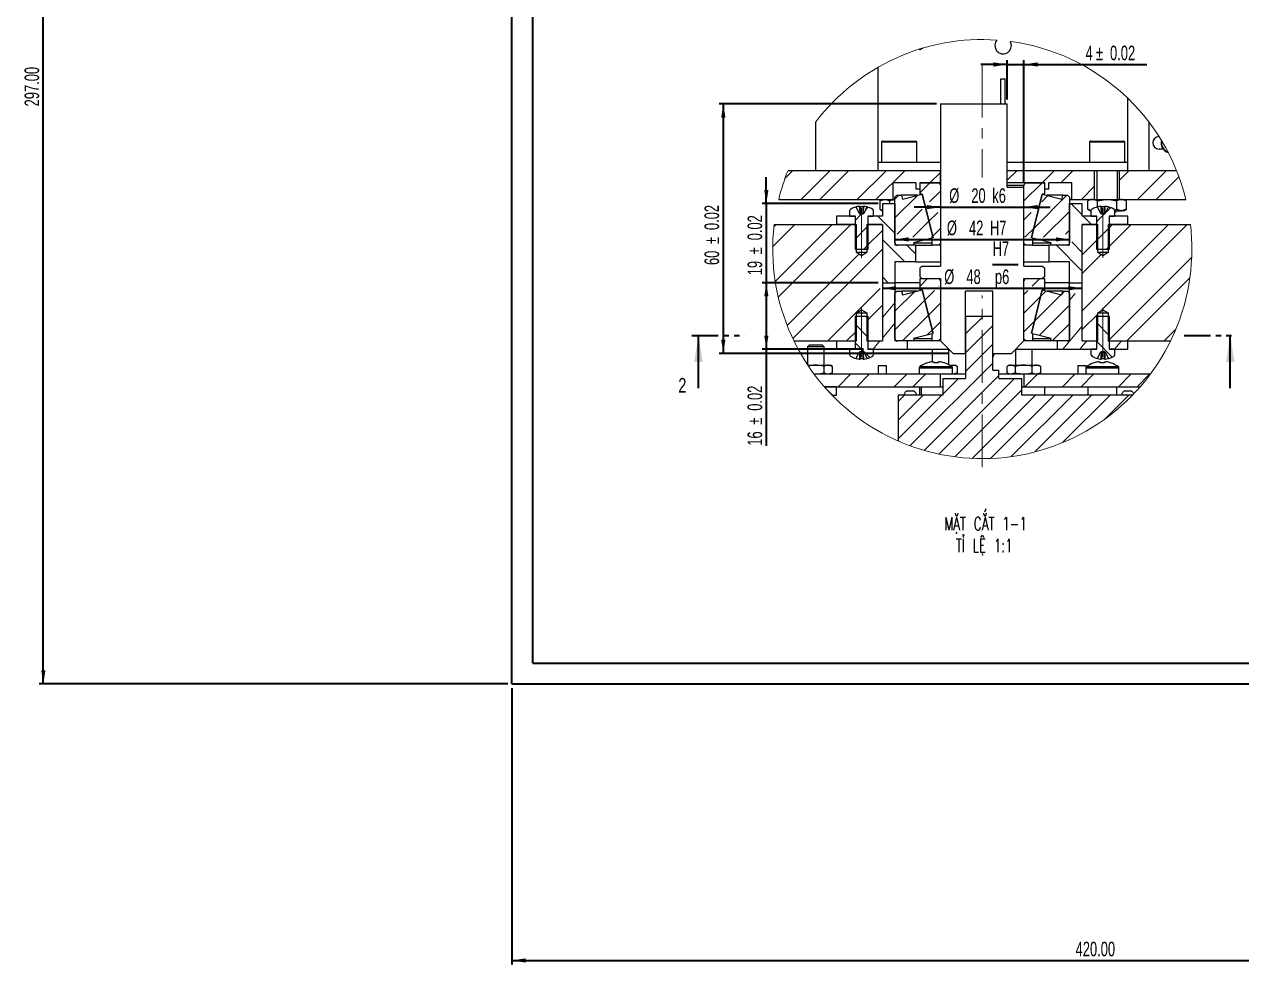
# Model space of a CAD drawing. Header units: millimetres. Extents: x -117 to 822, y -67 to 297.
# Drawn here: x -117.2 to 175.4, y -67.4 to 158.5 of the extents above; entities that cross this region are included whole.
import ezdxf

# ---------------------------------------------------------------- set-up
doc = ezdxf.new("R2010")
doc.units = ezdxf.units.MM
doc.linetypes.add('CENTERX2', pattern=[20.32, 12.7, -2.54, 2.54, -2.54])
doc.linetypes.add('PHANTOM', pattern=[12.7, 6.35, -1.27, 1.27, -1.27, 1.27, -1.27])
doc.layers.add('KHUNGTEN', color=7, linetype='Continuous', lineweight=35)
doc.layers.add('NETMANH', color=7, linetype='Continuous')
doc.styles.add('SLDTEXTSTYLE0', font='TXT', dxfattribs={"width": 0.663})
doc.styles.add('SLDTEXTSTYLE1', font='TXT', dxfattribs={"width": 0.663, "bigfont": 'bigfont'})
doc.styles.add('SLDTEXTSTYLE3', font='TXT', dxfattribs={"width": 0.75})
doc.dimstyles.new('SLDDIMSTYLE0', dxfattribs={"dimtxt": 3.5, "dimasz": 3.302, "dimexe": 0, "dimexo": 0.0625, "dimgap": 0.875, "dimtad": 1, "dimlfac": 5, "dimrnd": 1e-09, "dimzin": 4, "dimdsep": 46, "dimtxsty": 'SLDTEXTSTYLE0', "dimsah": 1, "dimcen": 0.09, "dimadec": 0, "dimazin": 1, "dimtfac": 1, "dimtofl": 0, "dimtmove": 0, "dimatfit": 3, "dimfxl": 0, "dimfrac": 2, "dimtolj": 1, "dimtzin": 12, "dimarcsym": 0})
doc.dimstyles.new('SLDDIMSTYLE3', dxfattribs={"dimtxt": 3.5, "dimasz": 3.302, "dimexe": 0, "dimexo": 0.0625, "dimgap": 0.875, "dimtad": 1, "dimdec": 0, "dimrnd": 1e-09, "dimzin": 12, "dimdsep": 46, "dimtxsty": 'SLDTEXTSTYLE0', "dimsah": 1, "dimcen": 0.09, "dimadec": 0, "dimazin": 3, "dimtfac": 1, "dimtdec": 0, "dimtofl": 0, "dimtmove": 0, "dimatfit": 3, "dimfxl": 0, "dimfrac": 2, "dimtolj": 1, "dimtzin": 12, "dimarcsym": 0})
doc.dimstyles.new('SLDDIMSTYLE4', dxfattribs={"dimtxt": 3.5, "dimasz": 3.302, "dimexe": 0, "dimexo": 0.0625, "dimgap": 0.875, "dimtad": 1, "dimdec": 0, "dimrnd": 1e-09, "dimzin": 12, "dimdsep": 46, "dimtxsty": 'SLDTEXTSTYLE0', "dimsah": 1, "dimcen": 0.09, "dimadec": 0, "dimazin": 3, "dimtfac": 1, "dimtdec": 0, "dimtmove": 0, "dimatfit": 0, "dimfxl": 0, "dimfrac": 2, "dimtolj": 1, "dimtzin": 12, "dimarcsym": 0})
doc.dimstyles.new('SLDDIMSTYLE5', dxfattribs={"dimtxt": 3.5, "dimasz": 3.302, "dimexe": 0, "dimexo": 0.0625, "dimgap": 0.875, "dimtad": 1, "dimdec": 0, "dimrnd": 1e-09, "dimzin": 12, "dimdsep": 46, "dimtxsty": 'SLDTEXTSTYLE0', "dimsah": 1, "dimcen": 0.09, "dimadec": 0, "dimazin": 3, "dimtfac": 1, "dimtdec": 0, "dimtofl": 0, "dimtmove": 0, "dimatfit": 3, "dimfxl": 0, "dimfrac": 2, "dimtolj": 1, "dimarcsym": 0})

# ---------------------------------------------------------------- blocks, each defined once
blk = doc.blocks.new('_D')
at = {"layer": 'KHUNGTEN'}
for p, q in [((-1, 297), (-113.59, 297)), ((-112.59, 0), (-112.59, 297)), ((-1, 0), (-113.59, 0))]:
    blk.add_line(p, q, dxfattribs=at)
for points in [[(-112.59, 297), (-113.1, 293.7), (-112.08, 293.7)], [(-112.59, 0), (-112.08, 3.3), (-113.1, 3.3)]]:
    blk.add_solid(points, dxfattribs=at)
at = {"layer": 'KHUNGTEN', "insert": (-117.1, 138.79), "char_height": 3.5, "attachment_point": 1, "rotation": 90, "style": 'SLDTEXTSTYLE0'}
blk.add_mtext('297.00', dxfattribs=at)
blk = doc.blocks.new('_D_1')
at = {"layer": 'KHUNGTEN'}
for p, q in [((0, -1), (0, -67.44)), ((420, -1), (420, -67.44)), ((0, -66.44), (420, -66.44))]:
    blk.add_line(p, q, dxfattribs=at)
for points in [[(0, -66.44), (3.3, -66.95), (3.3, -65.93)], [(420, -66.44), (416.7, -65.93), (416.7, -66.95)]]:
    blk.add_solid(points, dxfattribs=at)
at = {"layer": 'KHUNGTEN', "insert": (135.46, -61.93), "char_height": 3.5, "attachment_point": 1, "style": 'SLDTEXTSTYLE0'}
blk.add_mtext('420.00', dxfattribs=at)
blk = doc.blocks.new('SW_NOTE_0_2')
at = {"layer": 'KHUNGTEN', "color": 0, "char_height": 3.175, "attachment_point": 2, "style": 'SLDTEXTSTYLE1'}
for s, insert in [('MẶT CẮT 1-1', (13.54, 4.09)), ('TỈ LỆ 1:1', (13.2, -1.14))]:
    blk.add_mtext(s, dxfattribs=dict(at, insert=insert))
blk = doc.blocks.new('SW_HATCH_0')
at = {"color": 0, "linetype": 'Continuous', "lineweight": 18}
for p, q in [((-89.8, 0), (-91.69, -1.89)), ((-80.82, 0), (-87.82, -7)), ((-76.33, 0), (-83.33, -7)), ((-67.35, 0), (-74.35, -7)), ((-62.86, 0), (-69.86, -7)), ((-35.92, 0), (-38.3, -2.38)), ((-26.94, 0), (-29.94, -3)), ((-22.45, 0), (-25.45, -3)), ((-8.98, 0), (-11.3, -2.32)), ((0, 0), (-7, -7)), ((-54.3, -0.42), (-56.88, -3)), ((2.96, -1.54), (-2.51, -7)), ((-56.88, -3), (-59.23, -5.35)), ((-54.3, -4.91), (-56.97, -7.58)), ((-29.94, -3), (-34.3, -7.36)), ((-17.3, -3.83), (-20.47, -7)), ((-64.37, -6), (-65.3, -6.93)), ((-59.89, -6.01), (-65.3, -11.42)), ((-23.96, -6), (-31.93, -13.97)), ((-28.51, -6.06), (-30.03, -7.58)), ((-23.03, -8), (-20.3, -10.72)), ((-73.37, -10.51), (-74.8, -11.94)), ((-71.72, -8.86), (-72.34, -9.48)), ((-69.42, -11), (-65.3, -15.12)), ((-58.73, -9.34), (-64.73, -15.34)), ((-54.99, -10.09), (-57.12, -12.22)), ((-32.54, -10.09), (-34.3, -11.85)), ((-23.3, -9.83), (-29.57, -16.09)), ((-20.03, -11), (-18.03, -13)), ((-14.88, -10.39), (-16.8, -12.31)), ((-13.45, -8.96), (-14.71, -10.22)), ((-89.33, -13), (-94.65, -18.32)), ((-93.82, -13), (-94.37, -13.55)), ((-80.35, -13), (-94.05, -26.7)), ((-75.86, -13), (-93.32, -30.46)), ((-71.8, -13.43), (-74.8, -16.43)), ((-68.3, -14.42), (-72.05, -18.17)), ((-57.12, -12.22), (-61, -16.09)), ((-54.3, -13.89), (-56.22, -15.81)), ((-31.93, -13.97), (-34.06, -16.09)), ((-23.3, -14.32), (-24.32, -15.34)), ((0.47, -13), (-20.3, -33.78)), ((-13.8, -13.8), (-16.8, -16.8)), ((4.96, -13), (-15.89, -33.85)), ((-13, -13), (-14.05, -14.05)), ((-8.51, -13), (-14.05, -18.54)), ((-13.8, -12.73), (-13.54, -13)), ((-68.3, -16.61), (-62.91, -22)), ((-56.22, -15.81), (-56.51, -16.09)), ((-22.8, -17.2), (-20.3, -19.7)), ((-16.55, -16.55), (-20.3, -20.3)), ((-73.98, -20.1), (-91.18, -37.3)), ((-68.3, -18.91), (-89.83, -40.44)), ((-71.8, -17.92), (-72.88, -19)), ((-62.75, -17.85), (-62.9, -18)), ((-62.42, -18), (-60.3, -20.12)), ((-26.83, -17.85), (-26.98, -18)), ((-26.5, -18), (-20.3, -24.19)), ((-15.75, -20.24), (-20.3, -24.79)), ((-13.8, -18.29), (-14.51, -19)), ((6.01, -20.93), (-14.05, -41)), ((-68.3, -25.59), (-66.89, -27)), ((-57.43, -26), (-59.23, -27.8)), ((-30.49, -26), (-32.32, -27.83)), ((5.57, -25.86), (-9.57, -41)), ((-68.8, -28.39), (-81.41, -41)), ((-60.62, -29.19), (-65.3, -33.87)), ((-55.77, -28.83), (-58.12, -31.18)), ((-54.71, -27.77), (-54.77, -27.83)), ((-33.32, -28.83), (-34.3, -29.81)), ((-28.95, -28.95), (-30.25, -30.25)), ((-24.61, -29.1), (-25.06, -29.55)), ((-65.3, -31.8), (-68.3, -35.37)), ((-58.12, -31.18), (-65.3, -38.36)), ((-54.3, -31.85), (-57.23, -34.78)), ((-30.25, -30.25), (-34.3, -34.3)), ((-25.36, -29.85), (-31.74, -36.23)), ((-22, -29.59), (-23.3, -31.14)), ((-72.36, -35), (-71.8, -35.56)), ((-68.3, -32.38), (-72.05, -36.13)), ((-57.23, -34.78), (-63.45, -41)), ((-43.98, -35), (-48.3, -39.32)), ((-23.3, -32.28), (-30.67, -39.65)), ((-16.55, -34.52), (-20.3, -38.27)), ((-13.99, -35), (-13.8, -35.18)), ((-74.8, -37.05), (-71.8, -40.05)), ((-65.3, -36.74), (-68.3, -40.31)), ((-54.3, -36.34), (-56.33, -38.37)), ((-41.8, -37.31), (-48.3, -43.81)), ((-31.75, -36.24), (-34.3, -38.79)), ((-23.3, -36.78), (-27.53, -41)), ((-20.3, -37.44), (-24.97, -43)), ((-16.8, -36.67), (-13.8, -39.67)), ((-74.55, -38.63), (-76.92, -41)), ((-56.33, -38.37), (-57.51, -39.55)), ((2.21, -38.2), (-0.59, -41)), ((-74.8, -41.54), (-71.34, -45)), ((-68.88, -41), (-70.56, -43)), ((-41.8, -41.8), (-48.3, -48.3)), ((-19.15, -41), (-20.83, -43)), ((-16.8, -41.16), (-13.09, -44.88)), ((-10.86, -41), (-12.54, -43)), ((-41.8, -46.29), (-61.68, -66.17)), ((-18.1, -44.35), (-17.64, -44.82)), ((-75.94, -49), (-78.94, -52)), ((-71.45, -49), (-74.45, -52)), ((-62.47, -49), (-65.47, -52)), ((-57.98, -49), (-60.98, -52)), ((-40.3, -49.28), (-58.3, -67.28)), ((-31.04, -49), (-34.04, -52)), ((-22.06, -49), (-25.06, -52)), ((-17.57, -49), (-20.57, -52)), ((-8.59, -49), (-11.59, -52)), ((-4.1, -49), (-7.1, -52)), ((-81.98, -52.33), (-80.3, -54)), ((-36.53, -50), (-54.71, -68.18)), ((-50, -50), (-53.8, -53.8)), ((-62.98, -54), (-64.5, -55.52)), ((-58.49, -54), (-64.5, -60.01)), ((-54, -54), (-64.5, -64.5)), ((-34.8, -52.77), (-50.88, -68.84)), ((-31.55, -54), (-46.76, -69.21)), ((-27.06, -54), (-42.29, -69.23)), ((-22.57, -54), (-37.35, -68.79)), ((-18.08, -54), (-31.76, -67.68)), ((-13.59, -54), (-25.01, -65.43)), ((-9.1, -54), (-14.86, -59.76))]:
    blk.add_line(p, q, dxfattribs=at)
blk = doc.blocks.new('_D_5')
at = {"layer": 'KHUNGTEN'}
blk.add_line((92.03, 106.82), (134.03, 106.82), dxfattribs=at)
for points in [[(92.03, 106.82), (95.33, 106.32), (95.33, 107.33)], [(134.03, 106.82), (130.73, 107.33), (130.73, 106.32)]]:
    blk.add_solid(points, dxfattribs=at)
at = {"layer": 'KHUNGTEN', "char_height": 3.5, "attachment_point": 1, "style": 'SLDTEXTSTYLE0'}
for s, insert in [('%%c', (104.53, 111.34)), ('42', (109.84, 111.34)), ('H7', (114.88, 111.34))]:
    blk.add_mtext(s, dxfattribs=dict(at, insert=insert))
blk = doc.blocks.new('_D_6')
at = {"layer": 'KHUNGTEN'}
for p, q in [((103.03, 114.58), (96.68, 114.58)), ((103.03, 114.58), (123.03, 114.58)), ((123.03, 114.58), (129.38, 114.58))]:
    blk.add_line(p, q, dxfattribs=at)
for points in [[(103.03, 114.58), (99.73, 115.09), (99.73, 114.08)], [(123.03, 114.58), (126.33, 114.08), (126.33, 115.09)]]:
    blk.add_solid(points, dxfattribs=at)
at = {"layer": 'KHUNGTEN', "char_height": 3.5, "attachment_point": 1, "style": 'SLDTEXTSTYLE0'}
for s, insert in [('%%c', (105.09, 119.1)), ('20', (110.4, 119.1)), ('k6', (115.44, 119.1))]:
    blk.add_mtext(s, dxfattribs=dict(at, insert=insert))
blk = doc.blocks.new('_D_7')
at = {"layer": 'KHUNGTEN'}
for p, q in [((115.52, 100.78), (121.68, 100.78)), ((89.03, 95.09), (137.03, 95.09))]:
    blk.add_line(p, q, dxfattribs=at)
for points in [[(89.03, 95.09), (92.33, 94.58), (92.33, 95.6)], [(137.03, 95.09), (133.73, 95.6), (133.73, 94.58)]]:
    blk.add_solid(points, dxfattribs=at)
at = {"layer": 'KHUNGTEN', "char_height": 3.5, "attachment_point": 1, "style": 'SLDTEXTSTYLE0'}
for s, insert in [('H7', (115.52, 106.38)), ('%%c', (103.89, 99.6)), ('48', (109.21, 99.61)), ('p6', (116.08, 99.6))]:
    blk.add_mtext(s, dxfattribs=dict(at, insert=insert))
blk = doc.blocks.new('_D_8')
at = {"layer": 'KHUNGTEN'}
for p, q in [((102.03, 139.42), (49.8, 139.42)), ((50.8, 139.42), (50.8, 79.42)), ((105.03, 79.42), (49.8, 79.42))]:
    blk.add_line(p, q, dxfattribs=at)
for points in [[(50.8, 139.42), (50.3, 136.12), (51.31, 136.12)], [(50.8, 79.42), (51.31, 82.72), (50.3, 82.72)]]:
    blk.add_solid(points, dxfattribs=at)
at = {"layer": 'KHUNGTEN', "char_height": 3.5, "attachment_point": 1, "rotation": 90, "style": 'SLDTEXTSTYLE0'}
for s, insert in [('0.02', (46.29, 109.07)), ('%%p', (46.29, 105.71)), ('60', (46.29, 100.67))]:
    blk.add_mtext(s, dxfattribs=dict(at, insert=insert))
blk = doc.blocks.new('_D_9')
at = {"layer": 'KHUNGTEN'}
for p, q in [((119.03, 140.42), (119.03, 149.86)), ((123.03, 120.42), (123.03, 149.86)), ((119.03, 148.86), (112.68, 148.86)), ((119.03, 148.86), (123.03, 148.86)), ((123.03, 148.86), (152.56, 148.86))]:
    blk.add_line(p, q, dxfattribs=at)
for points in [[(119.03, 148.86), (115.73, 149.37), (115.73, 148.35)], [(123.03, 148.86), (126.33, 148.35), (126.33, 149.37)]]:
    blk.add_solid(points, dxfattribs=at)
at = {"layer": 'KHUNGTEN', "char_height": 3.5, "attachment_point": 1, "style": 'SLDTEXTSTYLE0'}
for s, insert in [('4', (137.85, 153.38)), ('%%p', (140.38, 153.37)), ('0.02', (143.73, 153.38))]:
    blk.add_mtext(s, dxfattribs=dict(at, insert=insert))
blk = doc.blocks.new('_D_10')
at = {"layer": 'KHUNGTEN'}
for p, q in [((61.14, 115.42), (61.14, 121.77)), ((88.03, 115.42), (60.14, 115.42)), ((61.14, 115.42), (61.14, 96.42)), ((88.03, 96.42), (60.14, 96.42)), ((61.14, 96.42), (61.14, 90.07))]:
    blk.add_line(p, q, dxfattribs=at)
for points in [[(61.14, 115.42), (61.65, 118.72), (60.64, 118.72)], [(61.14, 96.42), (60.64, 93.12), (61.65, 93.12)]]:
    blk.add_solid(points, dxfattribs=at)
at = {"layer": 'KHUNGTEN', "char_height": 3.5, "attachment_point": 1, "rotation": 90, "style": 'SLDTEXTSTYLE0'}
for s, insert in [('0.02', (56.63, 106.61)), ('%%p', (56.63, 103.25)), ('19', (56.63, 98.21))]:
    blk.add_mtext(s, dxfattribs=dict(at, insert=insert))
blk = doc.blocks.new('_D_11')
at = {"layer": 'KHUNGTEN'}
for p, q in [((88.03, 96.42), (60.14, 96.42)), ((61.14, 96.42), (61.14, 80.42)), ((84.53, 80.42), (60.14, 80.42)), ((61.14, 80.42), (61.14, 57.25))]:
    blk.add_line(p, q, dxfattribs=at)
for points in [[(61.14, 96.42), (60.64, 93.12), (61.65, 93.12)], [(61.14, 80.42), (61.65, 83.72), (60.64, 83.72)]]:
    blk.add_solid(points, dxfattribs=at)
at = {"layer": 'KHUNGTEN', "char_height": 3.5, "attachment_point": 1, "rotation": 90, "style": 'SLDTEXTSTYLE0'}
for s, insert in [('0.02', (56.63, 65.65)), ('%%p', (56.63, 62.3)), ('16', (56.63, 57.25))]:
    blk.add_mtext(s, dxfattribs=dict(at, insert=insert))

msp = doc.modelspace()

# ---------------------------------------------------------------- linework, layer by layer
at = {"color": 7, "linetype": 'Continuous', "lineweight": 25}
for p, q in [((98.0328, 152.378), (97.8136, 152.5046)), ((98.7479, 152.7909), (98.0328, 152.378)), ((88.0328, 125.4195), (88.0328, 148.2151)), ((117.5328, 139.4195), (117.5328, 145.4195)), ((117.5328, 145.4195), (118.5328, 145.4195)), ((118.5328, 139.4195), (118.5328, 145.4195)), ((148.0328, 125.4195), (148.0328, 140.7067)), ((103.0328, 139.4195), (103.0328, 100.4195)), ((103.0328, 139.4195), (119.0328, 139.4195)), ((119.0328, 119.4195), (119.0328, 139.4195)), ((73.0328, 123.4195), (73.0328, 135.0918)), ((153.0328, 135.0918), (153.0328, 123.4195)), ((88.7828, 130.1695), (88.7828, 125.4195)), ((89.0328, 130.4195), (97.0328, 130.4195)), ((97.2828, 125.4195), (97.2828, 130.1695)), ((138.7828, 130.1695), (138.7828, 125.4195)), ((139.0328, 130.4195), (147.0328, 130.4195)), ((147.2828, 125.4195), (147.2828, 130.1695)), ((155.5037, 131.5442), (155.5113, 131.5442)), ((156.5037, 128.5442), (155.5037, 128.5442)), ((66.3662, 123.4195), (103.0328, 123.4195)), ((88.0328, 123.4195), (88.0328, 125.4195)), ((88.0328, 125.4195), (103.0328, 125.4195)), ((103.0328, 120.4195), (103.0328, 123.4195)), ((119.0328, 125.4195), (148.0328, 125.4195)), ((119.0328, 120.4195), (119.0328, 123.4195)), ((119.0328, 123.4195), (140.0328, 123.4195)), ((140.0328, 116.4195), (140.0328, 123.4195)), ((140.0328, 123.4195), (146.0328, 123.4195)), ((140.5328, 123.4195), (140.5328, 116.4195)), ((145.5328, 116.4195), (145.5328, 123.4195)), ((146.0328, 116.4195), (146.0328, 123.4195)), ((146.0328, 123.4195), (159.6993, 123.4195)), ((148.0328, 123.4195), (148.0328, 125.4195)), ((97.0328, 120.4195), (91.5328, 120.4195)), ((91.5328, 120.4195), (91.5328, 116.4195)), ((97.0328, 120.4195), (97.0328, 118.9195)), ((103.0328, 120.4195), (98.0328, 120.4195)), ((98.0328, 120.4195), (98.0328, 118.9195)), ((98.1047, 117.7022), (98.1047, 120.4195)), ((98.1047, 120.4195), (102.4328, 120.4195)), ((128.0328, 120.4195), (119.0328, 120.4195)), ((123.6328, 120.4195), (127.9609, 120.4195)), ((127.9609, 120.4195), (127.9609, 117.7022)), ((128.0328, 118.9195), (128.0328, 120.4195)), ((134.5328, 120.4195), (129.0328, 120.4195)), ((129.0328, 118.9195), (129.0328, 120.4195)), ((134.5328, 116.4195), (134.5328, 120.4195)), ((92.0328, 116.9395), (92.5128, 117.4195)), ((92.5128, 117.4195), (93.6498, 117.4195)), ((93.6498, 117.4195), (93.8746, 116.5181)), ((97.4899, 117.4195), (93.6498, 117.4195)), ((93.8746, 116.5181), (98.5997, 117.6962)), ((98.0328, 118.9195), (97.0328, 118.9195)), ((98.0328, 118.9195), (98.1047, 118.9195)), ((98.5997, 117.7022), (98.1047, 117.7022)), ((101.2124, 107.223), (98.5997, 117.7022)), ((98.6012, 117.6962), (98.5997, 117.6962)), ((98.5997, 117.6962), (101.211, 107.2226)), ((103.0328, 119.8195), (103.0328, 105.8995)), ((119.0328, 119.4195), (123.0328, 119.4195)), ((123.0328, 105.8995), (123.0328, 119.8195)), ((123.0328, 100.4195), (123.0328, 119.4195)), ((127.4659, 117.7022), (124.8531, 107.223)), ((124.8545, 107.2226), (127.4659, 117.6962)), ((127.4659, 117.6962), (127.4644, 117.6962)), ((127.9609, 117.7022), (127.4659, 117.7022)), ((127.4659, 117.6962), (132.191, 116.5181)), ((127.9609, 118.9195), (128.0328, 118.9195)), ((129.0328, 118.9195), (128.0328, 118.9195)), ((132.4157, 117.4195), (128.5757, 117.4195)), ((132.191, 116.5181), (132.4157, 117.4195)), ((132.4157, 117.4195), (133.5528, 117.4195)), ((133.5528, 117.4195), (134.0328, 116.9395)), ((64.1088, 116.4195), (91.5328, 116.4195)), ((83.4721, 113.1359), (82.7201, 114.6441)), ((83.6549, 114.7737), (83.4629, 114.7737)), ((84.3844, 114.6316), (84.3954, 113.0695)), ((84.5923, 114.7737), (84.3948, 114.7737)), ((85.3338, 114.6316), (84.555, 113.0695)), ((85.3455, 114.6441), (84.5934, 113.1359)), ((89.0328, 116.4195), (88.414, 116.0622)), ((88.414, 116.0622), (89.5687, 116.4195)), ((88.414, 116.0622), (88.414, 114.0767)), ((89.0328, 115.4195), (89.0328, 112.4195)), ((89.0328, 115.4195), (92.0328, 115.4195)), ((92.0328, 116.3185), (90.7234, 116.0622)), ((90.7234, 116.0622), (90.7234, 115.4195)), ((91.5328, 116.4195), (92.0328, 116.4195)), ((92.0328, 106.0195), (92.0328, 116.9395)), ((92.0328, 115.4195), (92.0328, 105.4195)), ((134.0328, 116.9395), (134.0328, 106.0195)), ((134.0328, 116.4195), (134.5328, 116.4195)), ((134.0328, 105.4195), (134.0328, 115.4195)), ((134.0328, 115.4195), (137.0328, 115.4195)), ((134.5328, 116.4195), (140.0328, 116.4195)), ((137.0328, 112.4195), (137.0328, 115.4195)), ((139.0328, 116.4195), (138.414, 116.0622)), ((138.414, 114.0767), (138.414, 116.0622)), ((140.7234, 116.0622), (139.5687, 116.4195)), ((140.0328, 116.4195), (143.0328, 116.4195)), ((141.4721, 113.136), (140.7202, 114.6441)), ((140.7234, 114.6378), (140.7234, 116.0622)), ((141.6628, 114.7737), (141.468, 114.7737)), ((141.6628, 114.7737), (141.6628, 113.0695)), ((142.5975, 114.7737), (142.4028, 114.7737)), ((142.4028, 113.0695), (142.4028, 114.7737)), ((143.3454, 114.6441), (142.5934, 113.136)), ((143.0328, 116.4195), (146.0328, 116.4195)), ((145.3422, 114.0767), (145.3422, 116.0622)), ((146.0328, 116.4195), (161.9568, 116.4195)), ((147.6516, 116.0622), (146.4969, 116.4195)), ((147.6516, 116.0622), (147.0328, 116.4195)), ((147.6516, 114.0767), (147.6516, 116.0622)), ((78.0328, 112.4195), (78.0328, 110.4195)), ((82.5328, 112.4195), (78.0328, 112.4195)), ((81.2328, 112.4195), (81.2328, 113.816)), ((81.2328, 112.4195), (82.4328, 112.4195)), ((82.5328, 110.4195), (82.5328, 112.4195)), ((82.5328, 104.4195), (82.5328, 112.3195)), ((83.4721, 113.1359), (83.4768, 113.0695)), ((83.4768, 113.0695), (84.0328, 112.8888)), ((83.5029, 113.0695), (83.4768, 113.0695)), ((83.6126, 113.0695), (83.5029, 113.0695)), ((83.657, 113.0695), (83.6126, 113.0695)), ((83.8496, 113.0695), (83.657, 113.0695)), ((84.2011, 113.0695), (83.8496, 113.0695)), ((84.0328, 112.8888), (84.5888, 113.0695)), ((84.3969, 113.0695), (84.2011, 113.0695)), ((84.4426, 113.0695), (84.3969, 113.0695)), ((84.5577, 113.0695), (84.4426, 113.0695)), ((84.5888, 113.0695), (84.5577, 113.0695)), ((84.5888, 113.0695), (84.5934, 113.1359)), ((85.5328, 112.4195), (85.5328, 110.4195)), ((89.0328, 112.4195), (85.5328, 112.4195)), ((85.5328, 112.3195), (85.5328, 104.4195)), ((85.6328, 112.4195), (86.8328, 112.4195)), ((86.8328, 113.816), (86.8328, 112.4195)), ((88.414, 114.0767), (89.0328, 113.7195)), ((88.414, 114.0767), (89.0328, 113.8853)), ((140.5328, 112.4195), (137.0328, 112.4195)), ((138.414, 114.0767), (139.0328, 113.7195)), ((139.2343, 113.805), (138.414, 114.0767)), ((139.2328, 113.7195), (139.0328, 113.7195)), ((139.2328, 112.4195), (139.2328, 113.816)), ((139.2328, 112.4195), (140.4328, 112.4195)), ((140.5328, 110.4195), (140.5328, 112.4195)), ((140.5328, 104.4195), (140.5328, 112.3195)), ((141.4721, 113.136), (141.4768, 113.0695)), ((141.4768, 113.0695), (142.0328, 112.8888)), ((141.5053, 113.0695), (141.4768, 113.0695)), ((141.6178, 113.0695), (141.5053, 113.0695)), ((141.6628, 113.0695), (141.6178, 113.0695)), ((141.857, 113.0695), (141.6628, 113.0695)), ((142.2086, 113.0695), (141.857, 113.0695)), ((142.0328, 112.8888), (142.5888, 113.0695)), ((142.4028, 113.0695), (142.2086, 113.0695)), ((142.4478, 113.0695), (142.4028, 113.0695)), ((142.5603, 113.0695), (142.4478, 113.0695)), ((142.5888, 113.0695), (142.5603, 113.0695)), ((142.5888, 113.0695), (142.5934, 113.136)), ((143.5328, 112.4195), (143.5328, 110.4195)), ((148.0328, 112.4195), (143.5328, 112.4195)), ((143.5328, 112.3195), (143.5328, 104.4195)), ((143.6328, 112.4195), (144.8328, 112.4195)), ((144.694, 113.9499), (145.3422, 114.0767)), ((144.8328, 113.816), (144.8328, 112.4195)), ((144.8328, 113.7195), (146.4969, 113.7195)), ((144.8328, 113.4195), (145.0878, 113.4195)), ((145.0878, 113.4195), (145.3878, 113.7195)), ((147.6516, 114.0767), (146.4969, 113.7195)), ((147.0328, 113.7195), (146.4969, 113.7195)), ((147.0328, 113.7195), (147.6516, 114.0767)), ((148.0328, 110.4195), (148.0328, 112.4195)), ((82.5328, 110.4195), (78.0328, 110.4195)), ((89.0328, 110.4195), (85.5328, 110.4195)), ((89.0328, 110.4195), (89.0328, 96.4195)), ((137.0328, 96.4195), (137.0328, 110.4195)), ((140.5328, 110.4195), (137.0328, 110.4195)), ((148.0328, 110.4195), (143.5328, 110.4195)), ((97.0328, 105.4195), (92.0328, 105.4195)), ((96.6418, 105.4195), (92.6328, 105.4195)), ((100.9649, 107.1553), (96.4873, 106.0389)), ((96.4873, 106.0389), (96.6418, 105.4195)), ((96.4873, 106.0389), (100.9649, 106.0389)), ((97.0328, 101.4195), (97.0328, 105.4195)), ((97.0328, 105.4195), (100.9649, 105.4195)), ((100.9649, 105.4195), (100.9649, 107.1553)), ((102.5528, 105.4195), (100.9649, 105.4195)), ((101.211, 107.2226), (101.2124, 107.223)), ((103.0328, 105.8995), (102.5528, 105.4195)), ((103.0328, 105.4195), (102.5528, 105.4195)), ((123.5128, 105.4195), (123.0328, 105.8995)), ((123.5128, 105.4195), (123.0328, 105.4195)), ((125.1006, 105.4195), (123.5128, 105.4195)), ((124.8531, 107.223), (124.8545, 107.2226)), ((129.5782, 106.0389), (125.1006, 107.1553)), ((125.1006, 107.1553), (125.1006, 105.4195)), ((125.1006, 106.0389), (129.5782, 106.0389)), ((125.1006, 105.4195), (129.0328, 105.4195)), ((129.0328, 105.4195), (129.0328, 101.4195)), ((134.0328, 105.4195), (129.0328, 105.4195)), ((129.4238, 105.4195), (129.5782, 106.0389)), ((133.4328, 105.4195), (129.4238, 105.4195)), ((85.5328, 104.4195), (82.5328, 104.4195)), ((143.5328, 104.4195), (140.5328, 104.4195)), ((92.0328, 101.4195), (92.0328, 96.4195)), ((97.0328, 101.4195), (92.0328, 101.4195)), ((97.0328, 101.4195), (103.0328, 101.4195)), ((98.0328, 99.9195), (98.5328, 100.4195)), ((98.0328, 99.9195), (98.0328, 97.9195)), ((98.5328, 100.4195), (103.0328, 100.4195)), ((123.0328, 101.4195), (129.0328, 101.4195)), ((123.0328, 100.4195), (127.5328, 100.4195)), ((127.5328, 100.4195), (128.0328, 99.9195)), ((128.0328, 97.9195), (128.0328, 99.9195)), ((134.0328, 101.4195), (129.0328, 101.4195)), ((134.0328, 96.4195), (134.0328, 101.4195)), ((98.5328, 97.4195), (98.0328, 97.9195)), ((98.1047, 94.7022), (98.1047, 97.4195)), ((98.1047, 97.4195), (102.4328, 97.4195)), ((98.5328, 97.4195), (103.0328, 97.4195)), ((103.0328, 97.4195), (103.0328, 82.4195)), ((103.0328, 96.8195), (103.0328, 82.8995)), ((123.0328, 97.4195), (127.5328, 97.4195)), ((123.0328, 82.4195), (123.0328, 97.4195)), ((123.0328, 82.8995), (123.0328, 96.8195)), ((123.6328, 97.4195), (127.9609, 97.4195)), ((128.0328, 97.9195), (127.5328, 97.4195)), ((127.9609, 97.4195), (127.9609, 94.7022)), ((89.0328, 96.4195), (89.0328, 82.4195)), ((89.0328, 96.4195), (92.0328, 96.4195)), ((92.0328, 96.4195), (92.0328, 82.4195)), ((98.1047, 96.4195), (92.0328, 96.4195)), ((92.0328, 93.9395), (92.5128, 94.4195)), ((92.0328, 83.0195), (92.0328, 93.9395)), ((92.5128, 94.4195), (93.6498, 94.4195)), ((93.6498, 94.4195), (93.8746, 93.5181)), ((97.4899, 94.4195), (93.6498, 94.4195)), ((93.8746, 93.5181), (98.5997, 94.6962)), ((98.5997, 94.7022), (98.1047, 94.7022)), ((101.2124, 84.223), (98.5997, 94.7022)), ((98.6012, 94.6962), (98.5997, 94.6962)), ((98.5997, 94.6962), (101.211, 84.2226)), ((115.5328, 94.4195), (109.0328, 94.4195)), ((109.0328, 79.4195), (109.0328, 94.4195)), ((115.5328, 79.4195), (115.5328, 94.4195)), ((127.4659, 94.7022), (124.8531, 84.223)), ((124.8545, 84.2226), (127.4659, 94.6962)), ((127.4659, 94.6962), (127.4644, 94.6962)), ((127.9609, 94.7022), (127.4659, 94.7022)), ((127.4659, 94.6962), (132.191, 93.5181)), ((134.0328, 96.4195), (127.9609, 96.4195)), ((132.4157, 94.4195), (128.5757, 94.4195)), ((132.191, 93.5181), (132.4157, 94.4195)), ((132.4157, 94.4195), (133.5528, 94.4195)), ((133.5528, 94.4195), (134.0328, 93.9395)), ((134.0328, 82.4195), (134.0328, 96.4195)), ((134.0328, 96.4195), (137.0328, 96.4195)), ((134.0328, 93.9395), (134.0328, 83.0195)), ((137.0328, 82.4195), (137.0328, 96.4195)), ((82.5328, 80.5195), (82.5328, 88.4195)), ((82.5328, 88.4195), (85.5328, 88.4195)), ((85.5328, 88.4195), (85.5328, 80.5195)), ((109.0328, 88.4195), (109.0328, 73.4195)), ((109.0328, 88.4195), (115.5328, 88.4195)), ((115.5328, 75.4195), (115.5328, 88.4195)), ((140.5328, 80.5195), (140.5328, 88.4195)), ((140.5328, 88.4195), (143.5328, 88.4195)), ((143.5328, 88.4195), (143.5328, 80.5195)), ((78.0328, 82.4195), (78.0328, 80.4195)), ((78.0328, 82.4195), (82.5328, 82.4195)), ((82.5328, 80.4195), (82.5328, 82.4195)), ((85.5328, 82.4195), (85.5328, 80.4195)), ((85.5328, 82.4195), (89.0328, 82.4195)), ((95.0328, 82.4195), (92.0328, 82.4195)), ((96.6418, 82.4195), (92.6328, 82.4195)), ((95.0328, 80.4195), (95.0328, 82.4195)), ((100.9649, 84.1553), (96.4873, 83.0389)), ((96.4873, 83.0389), (100.9649, 83.0389)), ((96.4873, 83.0389), (96.6418, 82.4195)), ((100.9649, 82.4195), (96.6418, 82.4195)), ((100.9649, 82.4195), (100.9649, 84.1553)), ((102.5528, 82.4195), (100.9649, 82.4195)), ((101.211, 84.2226), (101.2124, 84.223)), ((103.0328, 82.8995), (102.5528, 82.4195)), ((103.0328, 82.4195), (102.5528, 82.4195)), ((106.0328, 79.4195), (103.0328, 82.4195)), ((123.0328, 82.4195), (120.0328, 79.4195)), ((123.5128, 82.4195), (123.0328, 82.8995)), ((123.5128, 82.4195), (123.0328, 82.4195)), ((125.1006, 82.4195), (123.5128, 82.4195)), ((124.8531, 84.223), (124.8545, 84.2226)), ((129.5782, 83.0389), (125.1006, 84.1553)), ((125.1006, 84.1553), (125.1006, 82.4195)), ((125.1006, 83.0389), (129.5782, 83.0389)), ((129.4238, 82.4195), (125.1006, 82.4195)), ((129.4238, 82.4195), (129.5782, 83.0389)), ((133.4328, 82.4195), (129.4238, 82.4195)), ((131.0328, 82.4195), (131.0328, 80.4195)), ((134.0328, 82.4195), (131.0328, 82.4195)), ((137.0328, 82.4195), (140.5328, 82.4195)), ((140.5328, 80.4195), (140.5328, 82.4195)), ((143.5328, 82.4195), (143.5328, 80.4195)), ((143.5328, 82.4195), (148.0328, 82.4195)), ((148.0328, 80.4195), (148.0328, 82.4195)), ((71.4228, 81.4195), (71.0328, 81.0295)), ((71.0328, 81.0295), (71.0328, 76.7304)), ((75.0328, 81.0295), (71.0328, 81.0295)), ((74.6428, 81.4195), (71.4228, 81.4195)), ((75.0328, 81.0295), (74.6428, 81.4195)), ((75.0328, 76.6195), (75.0328, 81.0295)), ((78.0328, 80.4195), (82.5328, 80.4195)), ((81.2328, 79.023), (81.2328, 80.4195)), ((82.4328, 80.4195), (81.2328, 80.4195)), ((82.7202, 78.1948), (83.4721, 79.703)), ((83.4768, 79.7695), (83.4721, 79.703)), ((84.0328, 79.9501), (83.4768, 79.7695)), ((83.4768, 79.7695), (83.5053, 79.7695)), ((83.5053, 79.7695), (83.6178, 79.7695)), ((83.6178, 79.7695), (83.6628, 79.7695)), ((83.6628, 79.7695), (83.857, 79.7695)), ((83.6628, 79.7695), (83.6628, 78.0653)), ((83.857, 79.7695), (84.2086, 79.7695)), ((84.5888, 79.7695), (84.0328, 79.9501)), ((84.2086, 79.7695), (84.4028, 79.7695)), ((84.4028, 79.7695), (84.4478, 79.7695)), ((84.4028, 78.0653), (84.4028, 79.7695)), ((84.4478, 79.7695), (84.5603, 79.7695)), ((84.5603, 79.7695), (84.5888, 79.7695)), ((84.5934, 79.703), (84.5888, 79.7695)), ((84.5934, 79.703), (85.3454, 78.1948)), ((85.5328, 80.4195), (95.0328, 80.4195)), ((86.8328, 80.4195), (85.6328, 80.4195)), ((86.8328, 80.4195), (86.8328, 79.023)), ((95.0328, 80.4195), (105.0328, 80.4195)), ((101.0328, 80.4195), (101.0328, 77.4407)), ((105.0328, 76.7052), (105.0328, 80.4195)), ((106.0328, 79.4195), (109.0328, 79.4195)), ((115.5328, 79.4195), (120.0328, 79.4195)), ((115.8328, 79.023), (115.8328, 79.4195)), ((121.0328, 80.4195), (121.0328, 76.6195)), ((121.0328, 80.4195), (131.0328, 80.4195)), ((125.0328, 76.6195), (125.0328, 80.4195)), ((131.0328, 80.4195), (140.5328, 80.4195)), ((139.2328, 79.023), (139.2328, 80.4195)), ((140.4328, 80.4195), (139.2328, 80.4195)), ((140.7202, 78.1948), (141.4721, 79.703)), ((141.4768, 79.7695), (141.4721, 79.703)), ((142.0328, 79.9501), (141.4768, 79.7695)), ((141.4768, 79.7695), (141.5053, 79.7695)), ((141.5053, 79.7695), (141.6178, 79.7695)), ((141.6178, 79.7695), (141.6628, 79.7695)), ((141.6628, 79.7695), (141.857, 79.7695)), ((141.6628, 79.7695), (141.6628, 78.0653)), ((141.857, 79.7695), (142.2086, 79.7695)), ((142.5888, 79.7695), (142.0328, 79.9501)), ((142.2086, 79.7695), (142.4028, 79.7695)), ((142.4028, 79.7695), (142.4478, 79.7695)), ((142.4028, 78.0653), (142.4028, 79.7695)), ((142.4478, 79.7695), (142.5603, 79.7695)), ((142.5603, 79.7695), (142.5888, 79.7695)), ((142.5934, 79.703), (142.5888, 79.7695)), ((142.5934, 79.703), (143.3454, 78.1948)), ((143.5328, 80.4195), (148.0328, 80.4195)), ((144.8328, 80.4195), (143.6328, 80.4195)), ((144.8328, 80.4195), (144.8328, 79.023)), ((71.1064, 76.6195), (73.0328, 76.6195)), ((73.0328, 76.6195), (76.0639, 76.6195)), ((75.0535, 74.7321), (75.0535, 76.3069)), ((77.0742, 76.3069), (76.0639, 76.6195)), ((76.0639, 76.6195), (76.5328, 76.6195)), ((77.0742, 76.3069), (76.5328, 76.6195)), ((77.0742, 74.7321), (77.0742, 76.3069)), ((83.468, 78.0653), (83.6628, 78.0653)), ((84.4028, 78.0653), (84.5975, 78.0653)), ((101.015, 77.4407), (101.3678, 77.4407)), ((101.3678, 77.4407), (101.3678, 77.1877)), ((102.3978, 77.1877), (102.3978, 77.4407)), ((102.3978, 77.4407), (102.7506, 77.4407)), ((105.1828, 76.6195), (106.0639, 76.6195)), ((107.0742, 76.3069), (106.0639, 76.6195)), ((106.0639, 76.6195), (106.5328, 76.6195)), ((107.0742, 76.3069), (106.5328, 76.6195)), ((107.0742, 74.7321), (107.0742, 76.3069)), ((119.5328, 76.6195), (118.9913, 76.3069)), ((118.9913, 74.7321), (118.9913, 76.3069)), ((119.5328, 76.6195), (120.0017, 76.6195)), ((121.0121, 76.3069), (120.0017, 76.6195)), ((120.0017, 76.6195), (123.0328, 76.6195)), ((121.0121, 74.7321), (121.0121, 76.3069)), ((123.0328, 76.6195), (126.0639, 76.6195)), ((125.0535, 74.7321), (125.0535, 76.3069)), ((127.0742, 76.3069), (126.0639, 76.6195)), ((126.0639, 76.6195), (126.5328, 76.6195)), ((127.0742, 76.3069), (126.5328, 76.6195)), ((127.0742, 74.7321), (127.0742, 76.3069)), ((141.015, 77.4407), (141.3678, 77.4407)), ((141.3678, 77.4407), (141.3678, 77.1877)), ((141.468, 78.0653), (141.6628, 78.0653)), ((142.3978, 77.1877), (142.3978, 77.4407)), ((142.3978, 77.4407), (142.7506, 77.4407)), ((142.4028, 78.0653), (142.5975, 78.0653)), ((73.0328, 74.4195), (72.6429, 74.4371)), ((103.0328, 74.4195), (72.656, 74.4195)), ((77.0742, 74.7321), (76.0639, 74.4195)), ((76.5328, 74.4195), (77.0742, 74.7321)), ((97.8828, 75.9642), (97.8828, 74.4195)), ((103.0328, 71.4195), (103.0328, 74.4195)), ((109.0328, 74.4195), (103.0328, 74.4195)), ((103.5328, 73.4195), (103.5328, 69.4195)), ((103.5328, 73.4195), (109.0328, 73.4195)), ((105.8828, 74.4195), (105.8828, 75.9642)), ((107.0742, 74.7321), (106.0639, 74.4195)), ((106.5328, 74.4195), (107.0742, 74.7321)), ((115.5328, 75.4195), (117.0328, 75.4195)), ((117.0328, 73.4195), (117.0328, 75.4195)), ((123.0328, 74.4195), (117.0328, 74.4195)), ((117.0328, 73.4195), (122.5328, 73.4195)), ((118.9913, 74.7321), (119.5328, 74.4195)), ((121.0121, 74.7321), (120.0017, 74.4195)), ((122.5328, 69.4195), (122.5328, 73.4195)), ((123.0328, 74.4195), (123.0328, 71.4195)), ((153.4096, 74.4195), (123.0328, 74.4195)), ((127.0742, 74.7321), (126.0639, 74.4195)), ((126.5328, 74.4195), (127.0742, 74.7321)), ((137.8828, 75.9642), (137.8828, 74.4195)), ((145.8828, 74.4195), (145.8828, 75.9642)), ((75.0754, 71.4195), (103.0328, 71.4195)), ((78.0328, 71.4195), (75.0754, 71.4195)), ((78.0328, 69.4195), (78.0328, 71.4195)), ((95.2328, 70.4195), (95.7328, 70.4195)), ((95.7328, 70.4195), (96.2328, 70.4195)), ((98.0328, 69.4195), (98.0328, 71.4195)), ((98.3828, 71.4195), (98.3828, 69.4195)), ((103.0328, 71.4195), (103.5328, 71.4195)), ((122.5328, 71.4195), (123.0328, 71.4195)), ((123.0328, 71.4195), (150.9902, 71.4195)), ((128.0328, 69.4195), (128.0328, 71.4195)), ((138.3828, 71.4195), (138.3828, 69.4195)), ((145.3828, 69.4195), (145.3828, 71.4195)), ((147.5328, 70.4195), (148.0328, 70.4195)), ((148.0328, 70.4195), (148.5328, 70.4195)), ((76.916, 69.4195), (78.0328, 69.4195)), ((92.8328, 69.4195), (92.8328, 58.3818)), ((103.5328, 69.4195), (92.8328, 69.4195)), ((149.1495, 69.4195), (122.5328, 69.4195))]:
    msp.add_line(p, q, dxfattribs=at)
at = {"color": 8, "linetype": 'Continuous', "lineweight": 25}
for p, q in [((97.2828, 130.1695), (88.7828, 130.1695)), ((147.2828, 130.1695), (138.7828, 130.1695)), ((123.0328, 119.8195), (119.0328, 119.8195)), ((115.8328, 79.023), (115.5328, 79.023)), ((98.0294, 76.2541), (105.7362, 76.2541)), ((115.7072, 78.7949), (115.5328, 78.7949)), ((138.0294, 76.2541), (145.7362, 76.2541)), ((97.8828, 75.9642), (105.8828, 75.9642)), ((137.8828, 75.9642), (145.8828, 75.9642))]:
    msp.add_line(p, q, dxfattribs=at)
at = {"color": 7, "linetype": 'PHANTOM', "lineweight": 35}
for p, q in [((43.2547, 83.7497), (55.9611, 83.7497)), ((161.5175, 83.7497), (174.2175, 83.7497))]:
    msp.add_line(p, q, dxfattribs=at)
at = {"color": 7, "linetype": 'Continuous', "lineweight": 35}
for p, q in [((44.8422, 71.0497), (44.8422, 83.7497)), ((172.63, 71.0497), (172.63, 83.7497))]:
    msp.add_line(p, q, dxfattribs=at)
at = {"color": 7, "linetype": 'Continuous', "lineweight": 25, "flags": 128}
for points in [[(120.0328, 153.4195), (119.9122, 154.1035), (119.7342, 154.4117)], [(83.6549, 114.7737), (83.6551, 114.5747), (83.6566, 113.3431), (83.657, 113.0695)], [(84.3969, 113.0695), (84.3966, 113.3431), (84.3951, 114.5747), (84.3948, 114.7737)], [(141.5053, 113.0695), (141.487, 113.1063), (141.4759, 113.1285), (141.4721, 113.136)], [(142.5934, 113.136), (142.5897, 113.1285), (142.5786, 113.1063), (142.5603, 113.0695)], [(83.4721, 79.703), (83.4759, 79.7104), (83.487, 79.7327), (83.5053, 79.7695)], [(84.5603, 79.7695), (84.5786, 79.7327), (84.5897, 79.7104), (84.5934, 79.703)], [(141.4721, 79.703), (141.4759, 79.7104), (141.487, 79.7327), (141.5053, 79.7695)], [(142.5603, 79.7695), (142.5786, 79.7327), (142.5897, 79.7104), (142.5934, 79.703)], [(99.8982, 77.1877), (99.8942, 77.1957), (99.8913, 77.2015), (99.8896, 77.205), (99.889, 77.2062)], [(103.8766, 77.2062), (103.876, 77.205), (103.8743, 77.2015), (103.8714, 77.1957), (103.8673, 77.1877)], [(115.5328, 78.6894), (115.5476, 78.698), (115.7072, 78.7949)], [(139.8982, 77.1877), (139.8942, 77.1957), (139.8913, 77.2015), (139.8896, 77.205), (139.889, 77.2062)], [(143.8766, 77.2062), (143.876, 77.205), (143.8743, 77.2015), (143.8714, 77.1957), (143.8673, 77.1877)]]:
    msp.add_lwpolyline(points, dxfattribs=at)
at = {"color": 7, "linetype": 'Continuous', "lineweight": 18}
for centre, radius, start, end in [((113.0328, 104.506), 50.3536, 86.006872, 142.596926), ((113.0328, 104.506), 50.3536, 13.685701, 82.351936), ((113.0326, 104.5061), 50.3534, 157.937764, 166.314271), ((113.0328, 104.506), 50.3536, 173.255719, 359.999997), ((113.0325, 104.506), 50.3539, 0.000017, 6.744258)]:
    msp.add_arc(centre, radius, start, end, dxfattribs=at)
at = {"color": 7, "linetype": 'Continuous', "lineweight": 25}
for centre, radius, start, end in [((118.0356, 153.4146), 1.9972, 138.5229, 0.139474), ((89.0328, 130.1695), 0.25, 89.999939, 179.999634), ((97.0328, 130.1695), 0.25, 0.000366, 90.000061), ((139.0328, 130.1695), 0.25, 89.999681, 179.999999), ((147.0328, 130.1695), 0.25, 0.000001, 90.000426), ((155.5037, 130.0442), 1.5, 90.000036, 269.999964), ((158.462, 130.0364), 2.4584, 165.936933, 252.733328), ((158.4206, 130.0066), 2.3131, 167.76246, 250.895372), ((102.4328, 119.8195), 0.6, 359.999788, 90.000212), ((123.6328, 119.8195), 0.6, 89.999851, 180.00006), ((84.0328, 109.8194), 5, 105.220797, 122.336033), ((84.0275, 109.8209), 4.9848, 96.503328, 105.189501), ((259.3628, 129.3695), 176.5044, 184.743415, 185.298756), ((84.0145, 109.1671), 5.477, 86.126825, 93.873175), ((86.6859, 114.5346), 2.3035, 174.042448, 177.586262), ((-91.3076, 129.3695), 176.5044, 354.701244, 355.256585), ((84.0277, 109.8206), 4.9851, 74.810759, 83.496413), ((85.3598, 114.619), 0.0289, 119.704861, 154.147583), ((84.0328, 109.8194), 5, 57.663967, 74.779203), ((142.0328, 109.8194), 5.0001, 105.219493, 122.335881), ((142.0327, 109.8196), 4.9861, 96.503034, 105.18776), ((317.2963, 129.3648), 176.4327, 184.74383, 185.299398), ((142.0328, 109.166), 5.4781, 86.127211, 93.872789), ((-33.1686, 129.3595), 176.3703, 354.700473, 355.256237), ((142.0328, 109.8197), 4.9861, 74.812218, 83.496976), ((142.0327, 109.8194), 5.0001, 57.664071, 74.780526), ((81.5028, 113.816), 0.27, 122.335075, 180.001539), ((82.4328, 112.3195), 0.1, 0.002677, 89.999458), ((84.4729, 113.559), 1.0865, 202.918294, 206.777857), ((84.0254, 112.8664), 0.2686, 49.131266, 130.868734), ((85.3127, 112.7066), 0.8376, 149.171485, 154.329417), ((85.6328, 112.3195), 0.1, 89.996899, 180.000967), ((86.5628, 113.816), 0.27, 359.998461, 57.664925), ((139.5028, 113.816), 0.27, 122.335485, 180.000411), ((140.4328, 112.3195), 0.1, 359.999944, 90.001123), ((142.0328, 112.8663), 0.2687, 49.135168, 130.864832), ((143.6328, 112.3195), 0.1, 89.998877, 180.000056), ((144.5628, 113.816), 0.27, 359.999589, 57.664515), ((92.6328, 106.0195), 0.6, 179.999788, 270.000212), ((133.4328, 106.0195), 0.6, 270.000153, 359.999747), ((102.4328, 96.8195), 0.6, 359.999736, 89.999909), ((123.6328, 96.8195), 0.6, 90.000154, 180.000112), ((92.6328, 83.0195), 0.6, 179.999432, 270.000212), ((133.4328, 83.0195), 0.6, 270.000153, 0.000103), ((81.5028, 79.023), 0.27, 179.999846, 237.661959), ((82.4328, 80.5195), 0.1, 270.00783, 359.99217), ((259.5201, 63.4542), 176.6574, 174.700873, 175.255735), ((84.0328, 79.9727), 0.2687, 229.135995, 310.864005), ((-91.4546, 63.4542), 176.6574, 4.744265, 5.299127), ((85.6328, 80.5195), 0.1, 180.004186, 269.995814), ((86.5628, 79.023), 0.27, 302.338041, 0.000154), ((115.5628, 79.023), 0.27, 302.338451, 359.999026), ((139.5028, 79.023), 0.27, 180.000974, 237.661549), ((140.4328, 80.5195), 0.1, 270.006164, 359.994903), ((317.2983, 63.474), 176.4347, 174.700616, 175.256179), ((142.0328, 79.9727), 0.2687, 229.13586, 310.86414), ((-33.1706, 63.4794), 176.3723, 4.743754, 5.299514), ((143.6328, 80.5195), 0.1, 180.005097, 269.993836), ((144.5628, 79.023), 0.27, 302.338451, 359.999026), ((84.0329, 83.0198), 5.0003, 237.664608, 254.780309), ((84.0329, 83.0199), 4.9867, 254.812498, 263.496139), ((84.0328, 83.6729), 5.4781, 266.127204, 273.872796), ((84.0327, 83.0202), 4.987, 276.504073, 285.187289), ((84.0327, 83.0198), 5.0003, 285.219691, 302.335392), ((98.2428, 75.9642), 0.36, 126.357261, 180.001372), ((101.8828, 71.0195), 6.5, 107.862635, 126.358379), ((101.8826, 71.0204), 6.4786, 97.696056, 107.835967), ((101.8828, 70.029), 7.1772, 85.88519, 94.11481), ((101.883, 71.0205), 6.4785, 72.16402, 82.303997), ((101.8828, 71.0195), 6.5, 53.641621, 72.137365), ((105.5228, 75.9642), 0.36, 359.998628, 53.642739), ((138.2428, 75.9642), 0.36, 126.356788, 180.001699), ((141.8828, 71.0194), 6.5, 107.862674, 126.358352), ((142.0329, 83.0197), 5.0002, 237.664503, 254.780386), ((141.8826, 71.0205), 6.4785, 97.696015, 107.836008), ((142.0329, 83.0199), 4.9868, 254.812521, 263.49613), ((141.8828, 70.029), 7.1772, 85.885201, 94.114799), ((142.0328, 83.673), 5.4781, 266.127211, 273.872789), ((142.0327, 83.0199), 4.9867, 276.503861, 285.187502), ((141.883, 71.0205), 6.4785, 72.163992, 82.303985), ((142.0327, 83.0197), 5.0002, 285.219595, 302.335546), ((141.8828, 71.0195), 6.5, 53.641629, 72.137334), ((145.5228, 75.9642), 0.36, 359.99853, 53.64313), ((95.2328, 69.4195), 1, 89.999423, 180.00079), ((96.2328, 69.4195), 1, 359.999574, 90.000426), ((147.5328, 69.4195), 1, 89.999643, 180.000517), ((148.5383, 69.4328), 0.9867, 18.986737, 90.319897)]:
    msp.add_arc(centre, radius, start, end, dxfattribs=at)
for points, knots in [([(89.5687, 116.4195), (89.5961, 116.4191), (90.0007, 116.4135), (90.3747, 116.2317), (90.7234, 116.0622)], [0, 0, 0, 0, 0.067726244, 1, 1, 1, 1]), ([(139.5687, 116.4195), (139.5413, 116.4191), (139.1367, 116.4135), (138.7627, 116.2317), (138.414, 116.0622)], [0, 0, 0, 0, 0.06772555, 1, 1, 1, 1]), ([(140.7234, 116.0622), (140.9173, 116.1162), (141.67, 116.3256), (142.4521, 116.3795), (143.0328, 116.4195)], [0, 0, 0, 0, 0.25755172, 1, 1, 1, 1]), ([(143.0328, 116.4195), (143.2428, 116.4142), (144.0245, 116.3944), (144.7856, 116.2026), (145.3422, 116.0622)], [0, 0, 0, 0, 0.26863362, 1, 1, 1, 1]), ([(146.4969, 116.4195), (146.4695, 116.4191), (146.0649, 116.4135), (145.6909, 116.2317), (145.3422, 116.0622)], [0, 0, 0, 0, 0.06772558, 1, 1, 1, 1]), ([(146.4969, 113.7195), (146.4695, 113.7199), (146.0649, 113.7254), (145.6909, 113.9073), (145.3422, 114.0767)], [0, 0, 0, 0, 0.06772564, 1, 1, 1, 1]), ([(73.0328, 76.6195), (72.849, 76.6154), (72.2561, 76.6022), (71.6788, 76.4586), (71.2805, 76.3594)], [0, 0, 0, 0, 0.31001645, 1, 1, 1, 1]), ([(75.0535, 76.3069), (74.8839, 76.3541), (74.2252, 76.5373), (73.5409, 76.5845), (73.0328, 76.6195)], [0, 0, 0, 0, 0.25755037, 1, 1, 1, 1]), ([(76.0639, 76.6195), (76.0399, 76.6192), (75.6859, 76.6143), (75.3586, 76.4552), (75.0535, 76.3069)], [0, 0, 0, 0, 0.06771445, 1, 1, 1, 1]), ([(106.0639, 76.6195), (106.0399, 76.6193), (105.8069, 76.6173), (105.5914, 76.5138), (105.3982, 76.421)], [0, 0, 0, 0, 0.102966183, 1, 1, 1, 1]), ([(120.0017, 76.6195), (119.9777, 76.6192), (119.6237, 76.6143), (119.2964, 76.4552), (118.9913, 76.3069)], [0, 0, 0, 0, 0.0677155, 1, 1, 1, 1]), ([(123.0328, 76.6195), (122.849, 76.6148), (122.1651, 76.5976), (121.4991, 76.4297), (121.0121, 76.3069)], [0, 0, 0, 0, 0.26863383, 1, 1, 1, 1]), ([(125.0535, 76.3069), (124.8839, 76.3541), (124.2252, 76.5373), (123.5409, 76.5845), (123.0328, 76.6195)], [0, 0, 0, 0, 0.25755146, 1, 1, 1, 1]), ([(126.0639, 76.6195), (126.0399, 76.6192), (125.6859, 76.6143), (125.3586, 76.4552), (125.0535, 76.3069)], [0, 0, 0, 0, 0.06771465, 1, 1, 1, 1]), ([(75.0535, 74.7321), (74.8839, 74.6849), (74.2252, 74.5017), (73.5409, 74.4545), (73.0328, 74.4195)], [0, 0, 0, 0, 0.25755037, 1, 1, 1, 1]), ([(76.0639, 74.4195), (76.0399, 74.4198), (75.6859, 74.4247), (75.3586, 74.5838), (75.0535, 74.7321)], [0, 0, 0, 0, 0.06771445, 1, 1, 1, 1]), ([(106.0639, 74.4195), (106.0397, 74.4187), (105.9768, 74.4167), (105.9186, 74.4419), (105.8828, 74.4574)], [0, 0, 0, 0, 0.38414426, 1, 1, 1, 1]), ([(120.0017, 74.4195), (119.9777, 74.4198), (119.6237, 74.4247), (119.2964, 74.5838), (118.9913, 74.7321)], [0, 0, 0, 0, 0.0677155, 1, 1, 1, 1]), ([(123.0328, 74.4195), (122.849, 74.4241), (122.1651, 74.4414), (121.4991, 74.6093), (121.0121, 74.7321)], [0, 0, 0, 0, 0.26863383, 1, 1, 1, 1]), ([(125.0535, 74.7321), (124.8839, 74.6849), (124.2252, 74.5017), (123.5409, 74.4545), (123.0328, 74.4195)], [0, 0, 0, 0, 0.25755146, 1, 1, 1, 1]), ([(126.0639, 74.4195), (126.0399, 74.4198), (125.6859, 74.4247), (125.3586, 74.5838), (125.0535, 74.7321)], [0, 0, 0, 0, 0.06771465, 1, 1, 1, 1])]:
    msp.add_open_spline(points, degree=3, knots=knots, dxfattribs=at)
at = {"color": 7, "linetype": 'Continuous', "lineweight": 35}
for points in [[(44.8422, 83.7497), (43.8262, 77.3997), (45.8582, 77.3997)], [(172.63, 83.7497), (171.614, 77.3997), (173.646, 77.3997)]]:
    msp.add_solid(points, dxfattribs=at)
at = {"layer": 'KHUNGTEN'}
for p, q in [((0, 0), (0, 297)), ((5, 5), (5, 292)), ((5, 5), (415, 5)), ((0, 0), (420, 0))]:
    msp.add_line(p, q, dxfattribs=at)
at = {"layer": 'KHUNGTEN', "linetype": 'CENTERX2', "lineweight": 18}
for p, q in [((113.0328, 148.8274), (113.0328, 121.6669)), ((113.0328, 52.0617), (113.0328, 93.3183))]:
    msp.add_line(p, q, dxfattribs=at)
at = {"layer": 'NETMANH', "linetype": 'CENTERX2', "lineweight": 18}
for p, q in [((84.0328, 114.3195), (84.0328, 102.4195)), ((142.0328, 114.3195), (142.0328, 102.4195)), ((84.0328, 90.4195), (84.0328, 78.5195)), ((142.0328, 90.4195), (142.0328, 78.5195))]:
    msp.add_line(p, q, dxfattribs=at)
at = {"layer": 'NETMANH', "linetype": 'Continuous', "lineweight": 25}
for p, q in [((63.0276, 110.4195), (82.7828, 110.4195)), ((82.7828, 103.6706), (82.7828, 110.4195)), ((85.2828, 110.4195), (85.2828, 103.6706)), ((85.2828, 110.4195), (89.0328, 110.4195)), ((89.0328, 110.4195), (89.0328, 82.4195)), ((137.0328, 82.4195), (137.0328, 110.4195)), ((137.0328, 110.4195), (140.7828, 110.4195)), ((140.7828, 103.6706), (140.7828, 110.4195)), ((143.2828, 110.4195), (143.2828, 103.6706)), ((143.2828, 110.4195), (163.038, 110.4195)), ((84.0328, 102.9195), (82.7828, 103.6706)), ((85.2828, 103.6706), (82.7828, 103.6706)), ((85.2828, 103.6706), (84.0328, 102.9195)), ((142.0328, 102.9195), (140.7828, 103.6706)), ((143.2828, 103.6706), (140.7828, 103.6706)), ((143.2828, 103.6706), (142.0328, 102.9195)), ((82.7828, 89.1684), (84.0328, 89.9195)), ((82.7828, 82.4195), (82.7828, 89.1684)), ((82.7828, 89.1684), (85.2828, 89.1684)), ((84.0328, 89.9195), (85.2828, 89.1684)), ((85.2828, 89.1684), (85.2828, 82.4195)), ((140.7828, 89.1684), (142.0328, 89.9195)), ((140.7828, 82.4195), (140.7828, 89.1684)), ((140.7828, 89.1684), (143.2828, 89.1684)), ((142.0328, 89.9195), (143.2828, 89.1684)), ((143.2828, 89.1684), (143.2828, 82.4195)), ((67.7816, 82.4195), (82.7828, 82.4195)), ((85.2828, 82.4195), (89.0328, 82.4195)), ((137.0328, 82.4195), (140.7828, 82.4195)), ((143.2828, 82.4195), (158.284, 82.4195)), ((90.0328, 76.4195), (88.0328, 76.4195)), ((88.0328, 76.4195), (88.0328, 74.4195)), ((90.0328, 74.4195), (90.0328, 76.4195)), ((138.0328, 76.4195), (136.0328, 76.4195)), ((136.0328, 76.4195), (136.0328, 74.4195)), ((138.0328, 76.2566), (138.0328, 76.4195))]:
    msp.add_line(p, q, dxfattribs=at)

# ---------------------------------------------------------------- block references
at = {"color": 7, "linetype": 'Continuous', "lineweight": 18}
msp.add_blockref('SW_HATCH_0', (157.3374, 123.4195), dxfattribs=at)
at = {"layer": 'KHUNGTEN'}
msp.add_blockref('SW_NOTE_0_2', (100.2883, 36.0225), dxfattribs=at)

# ---------------------------------------------------------------- texts
at = {"color": 7, "linetype": 'Continuous', "insert": (39.9914, 73.53), "char_height": 3.5, "attachment_point": 1, "style": 'SLDTEXTSTYLE3'}
msp.add_mtext('2', dxfattribs=at)

# ---------------------------------------------------------------- dimensions: what is measured, and where the dimension line sits
at = {"layer": 'KHUNGTEN'}
for base, p2, angle, picture, middle in [((-112.5877, 297), (0, 297), 90, '_D', (-112.5877, 145.729)), ((420, -66.4406), (420, 0), 0, '_D_1', (142.4004, -66.4406))]:
    dim = msp.add_linear_dim(base=base, p1=(0, 0), p2=p2, angle=angle, dimstyle='SLDDIMSTYLE0', dxfattribs=at)
    dim.commit()
    dim.dimension.update_dxf_attribs({"geometry": picture, "text_midpoint": middle, "dimtype": 160})
for base, p1, p2, text, dimstyle, picture, middle in [((123.0328, 148.8593), (119.0328, 139.4195), (123.0328, 119.4195), '<>%%p0.02', 'SLDDIMSTYLE4', '_D_9', (145.2084, 148.8593)), ((123.0328, 114.5838), (103.0328, 119.8195), (123.0328, 119.4195), '%%c<>k6', 'SLDDIMSTYLE4', '_D_6', (112.7895, 114.5838)), ((134.0328, 106.8248), (92.0328, 105.4195), (134.0328, 105.4195), '%%c<>H7', 'SLDDIMSTYLE3', '_D_5', (112.7895, 106.8248)), ((137.0328, 95.0905), (89.0328, 96.4195), (137.0328, 96.4195), '%%c<>\\SH7/p6;', 'SLDDIMSTYLE5', '_D_7', (112.7895, 95.0905))]:
    dim = msp.add_linear_dim(base=base, p1=p1, p2=p2, text=text, dimstyle=dimstyle, dxfattribs=at)
    dim.commit()
    dim.dimension.update_dxf_attribs({"geometry": picture, "text_midpoint": middle, "dimtype": 160})
for base, p1, p2, dimstyle, picture, middle in [((50.8046, 79.4195), (103.0328, 139.4195), (106.0328, 79.4195), 'SLDDIMSTYLE3', '_D_8', (50.8046, 109.2815)), ((61.1439, 96.4195), (89.0328, 115.4195), (89.0328, 96.4195), 'SLDDIMSTYLE4', '_D_10', (61.1439, 106.8248)), ((61.1439, 80.4195), (89.0328, 96.4195), (85.5328, 80.4195), 'SLDDIMSTYLE3', '_D_11', (61.1439, 65.8692))]:
    dim = msp.add_linear_dim(base=base, p1=p1, p2=p2, angle=90, text='<>%%p0.02', dimstyle=dimstyle, dxfattribs=at)
    dim.commit()
    dim.dimension.update_dxf_attribs({"geometry": picture, "text_midpoint": middle, "dimtype": 160})

doc.saveas('drawing.dxf')
